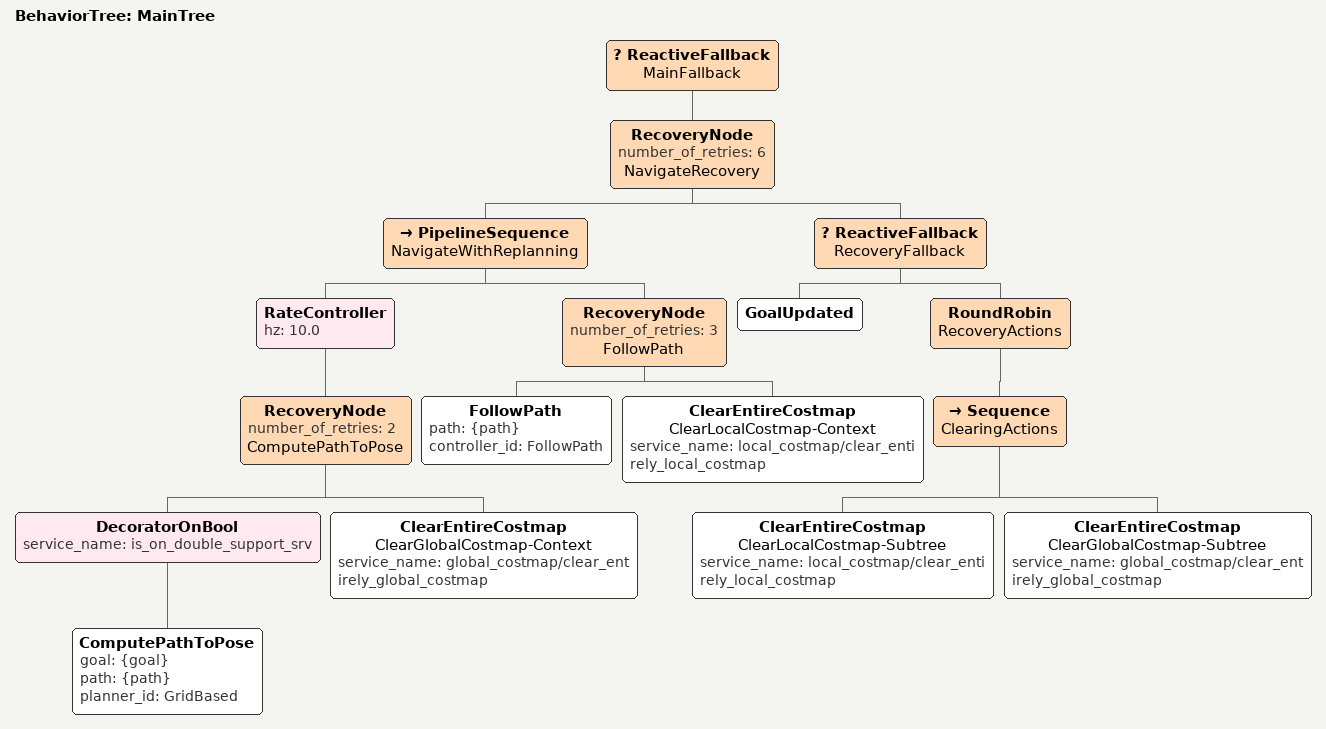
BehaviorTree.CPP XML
<!--
 Copyright (C) 2023 Fondazione Istituto Italiano di Tecnologia (IIT)
 All Rights Reserved.
-->

<root main_tree_to_execute="MainTree">
  <BehaviorTree ID="MainTree">
    <ReactiveFallback name="MainFallback">
      <!--name="is_goal_reached"-->
      <RecoveryNode number_of_retries="6" name="NavigateRecovery">
        <PipelineSequence name="NavigateWithReplanning">
          <RateController hz="10.0">
            <RecoveryNode number_of_retries="2" name="ComputePathToPose">
              <DecoratorOnBool service_name="is_on_double_support_srv">
                <ComputePathToPose goal="{goal}" path="{path}" planner_id="GridBased"/>
              </DecoratorOnBool>
              <ClearEntireCostmap name="ClearGlobalCostmap-Context" service_name="global_costmap/clear_entirely_global_costmap"/>
            </RecoveryNode>
          </RateController>
          <RecoveryNode number_of_retries="3" name="FollowPath">
            <FollowPath path="{path}" controller_id="FollowPath"/>
            <ClearEntireCostmap name="ClearLocalCostmap-Context" service_name="local_costmap/clear_entirely_local_costmap"/>
          </RecoveryNode>
        </PipelineSequence>
        <ReactiveFallback name="RecoveryFallback">
          <GoalUpdated/>
          <RoundRobin name="RecoveryActions">
            <Sequence name="ClearingActions">
              <ClearEntireCostmap name="ClearLocalCostmap-Subtree" service_name="local_costmap/clear_entirely_local_costmap"/>
              <ClearEntireCostmap name="ClearGlobalCostmap-Subtree" service_name="global_costmap/clear_entirely_global_costmap"/>
            </Sequence>
          </RoundRobin>
        </ReactiveFallback>
      </RecoveryNode>
    </ReactiveFallback>
  </BehaviorTree>

</root>
